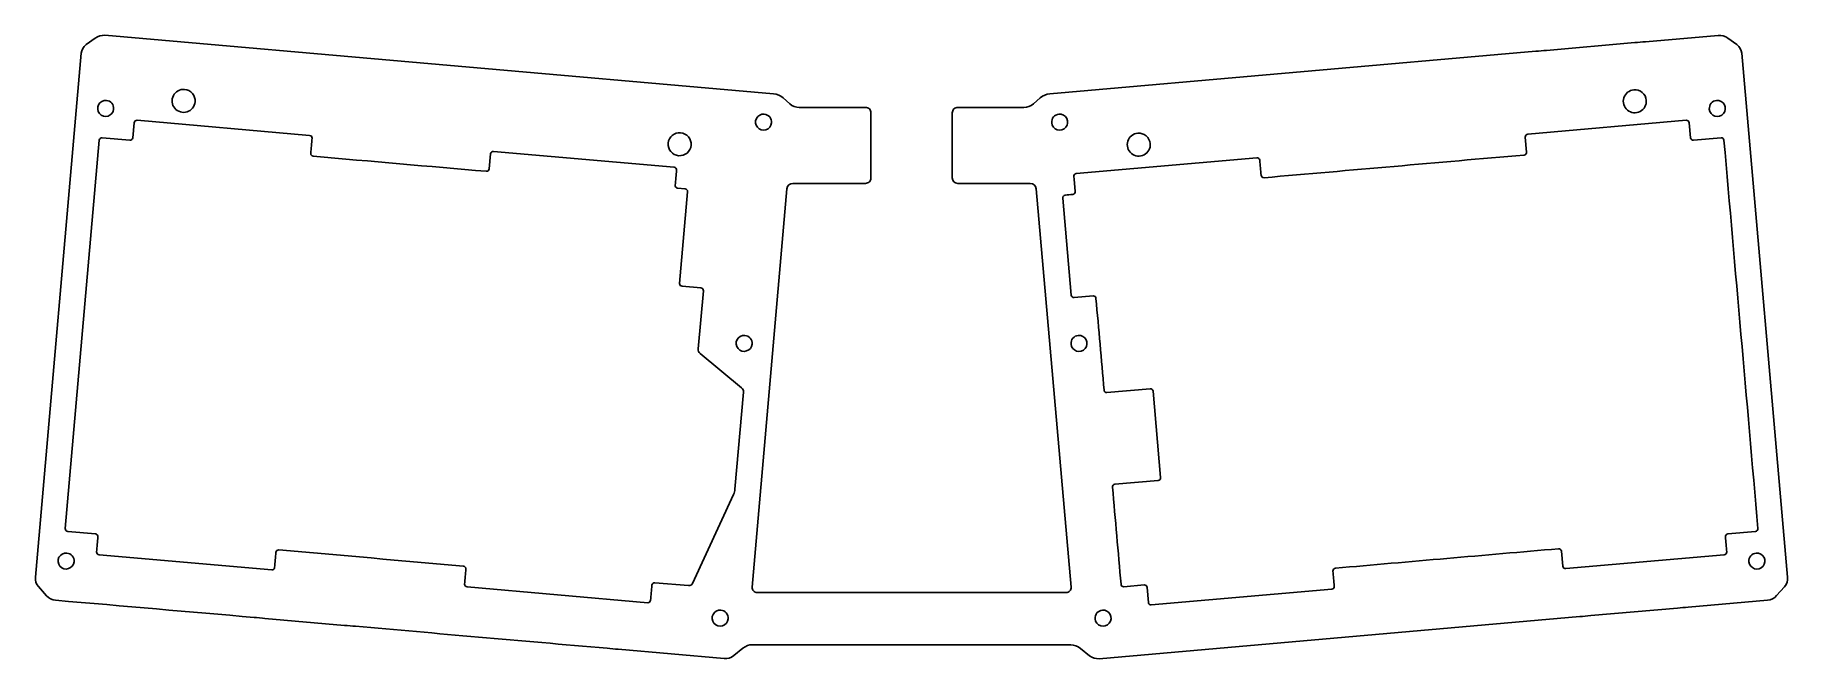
# Model space of a CAD drawing. Extents: x 362 to 704, y -91 to 31.
import ezdxf

# ---------------------------------------------------------------- set-up
doc = ezdxf.new("R2010")
doc.units = 0
doc.layers.add('Layer_1', color=7, linetype='CONTINUOUS')

msp = doc.modelspace()

# ---------------------------------------------------------------- linework, layer by layer
at = {"layer": 'Layer_1', "color": 2}
for p, q in [((375.550986, 30.938712), (506.165162, 19.508482)), ((676.482695, 29.691031), (690.675582, 30.932958)), ((361.95022, -75.005071), (370.910556, 27.445901)), ((371.85988, 29.121044), (373.639571, 30.41014)), ((560.101985, 19.507713), (655.053334, 27.815833)), ((657.161936, 28.000342), (674.374092, 29.506522)), ((692.583992, 30.40025), (694.336987, 29.117562)), ((695.283335, 27.438302), (704.246003, -75.005459)), ((375.823596, 18.215911), (375.823596, 18.215911)), ((391.099838, 20.368376), (391.099838, 20.368376)), ((508.012386, 18.71526), (509.328311, 17.551963)), ((556.908112, 17.546044), (558.250701, 18.719122)), ((674.199839, 20.284612), (674.199839, 20.284612)), ((690.371146, 18.210624), (690.371146, 18.210624)), ((381.247269, 13.847019), (380.991313, 10.914658)), ((415.530915, 11.380817), (381.820439, 14.328094)), ((504.33256, 15.528321), (504.33256, 15.528321)), ((511.179567, 16.851014), (524.121694, 16.851155)), ((525.17996, 15.792832), (525.179107, 3.052757)), ((541.072807, 3.057924), (541.072611, 15.792205)), ((542.130923, 16.85048), (555.052797, 16.849763)), ((561.90204, 15.526521), (561.90204, 15.526521)), ((684.43239, 14.329748), (653.466435, 11.620578)), ((685.262389, 10.91436), (685.005667, 13.848712)), ((374.439849, 10.425605), (367.798287, -65.487798)), ((380.416566, 10.433901), (375.013126, 10.906641)), ((380.418146, 10.433612), (380.416566, 10.433901)), ((488.002815, 11.890464), (488.002815, 11.890464)), ((577.296863, 11.8067), (577.296863, 11.8067)), ((652.985399, 11.047301), (653.242292, 8.110998)), ((691.233268, 10.905553), (685.835666, 10.433324)), ((450.869419, 7.757877), (450.613888, 4.837144)), ((486.716416, 5.152863), (451.442696, 8.238914)), ((600.561736, 6.992087), (565.289969, 3.906207)), ((488.880912, 0.9443), (487.419435, 1.072163)), ((487.793804, -17.55295), (489.361948, 0.371023)), ((508.775958, 0.945269), (501.961414, -76.945385)), ((524.120701, 1.994755), (509.926537, 1.999239)), ((556.305812, 1.998567), (542.131161, 1.999518)), ((564.270676, -76.943508), (557.456385, 0.944194)), ((564.808905, 3.332869), (564.808838, 3.332862)), ((564.808838, 3.332862), (564.854598, 2.805694)), ((564.808933, 3.33293), (564.808905, 3.332869)), ((564.854598, 2.805694), (565.065361, 0.396666)), ((562.641679, -0.876125), (564.302256, -19.856613)), ((491.96607, -18.449167), (488.27484, -18.126227)), ((491.440806, -30.373172), (492.446518, -19.022393)), ((564.875533, -20.337649), (568.56482, -20.014878)), ((500.548487, -27.723866), (500.548487, -27.723866)), ((565.686113, -27.725666), (565.686113, -27.725666)), ((499.914722, -37.966006), (491.801428, -31.238054)), ((498.615526, -57.809474), (500.275933, -38.830938)), ((571.279518, -38.900924), (579.714348, -38.162971)), ((580.287625, -38.644008), (581.763166, -55.509524)), ((581.28213, -56.082801), (572.8473, -56.820753)), ((490.304418, -76.202895), (498.347233, -58.816894)), ((368.279323, -66.061075), (373.682763, -66.533815)), ((692.571341, -66.534228), (697.965058, -66.062339)), ((368.081253, -70.279548), (368.081253, -70.279548)), ((374.390946, -70.609185), (408.121197, -73.566222)), ((660.068428, -69.918863), (660.3243, -72.843491)), ((660.897577, -73.324527), (691.863532, -70.615357)), ((698.113489, -70.284835), (698.113489, -70.284835)), ((364.131889, -78.623274), (362.56024, -76.851179)), ((446.288549, -76.905483), (481.560317, -79.991363)), ((482.966251, -76.092783), (489.554892, -76.639401)), ((502.927507, -77.999666), (563.304638, -77.998488)), ((564.270734, -76.944165), (564.270676, -76.943508)), ((574.600118, -76.855553), (578.532606, -76.511505)), ((579.105883, -76.992541), (579.362606, -79.926902)), ((579.935883, -80.407938), (615.209603, -77.321888)), ((703.638262, -76.85355), (702.098186, -78.600022)), ((495.84921, -81.436897), (495.84921, -81.436897)), ((570.38539, -81.438697), (570.38539, -81.438697)), ((682.716934, -81.031753), (665.768666, -82.517546)), ((700.343919, -79.486229), (684.825509, -80.846925)), ((422.364266, -84.41285), (406.783912, -83.047983)), ((663.660087, -82.702324), (569.761918, -90.928994)), ((500.156063, -88.876312), (498.363217, -90.338935)), ((564.201082, -88.244206), (502.034447, -88.207927)), ((567.88331, -90.357611), (566.08373, -88.90858)), ((496.488952, -90.914659), (475.784366, -89.082661))]:
    msp.add_line(p, q, dxfattribs=at)
for points in [[(373.639571, 30.41014), (374.192368, 30.810551), (374.871005, 30.998218), (375.550986, 30.938712)], [(690.675582, 30.932958), (691.355246, 30.992429), (692.033389, 30.803134), (692.583992, 30.40025)], [(370.910556, 27.445901), (370.969122, 28.115522), (371.315505, 28.726737), (371.85988, 29.121044)], [(655.053334, 27.815833), (655.756201, 27.877333), (656.459069, 27.938836), (657.161936, 28.000342)], [(674.374092, 29.506522), (675.076959, 29.568026), (675.779827, 29.629529), (676.482695, 29.691031)], [(694.336987, 29.117562), (694.879766, 28.720407), (695.224715, 28.108306), (695.283335, 27.438302)], [(374.299025, 17.379502), (374.006746, 16.818039), (374.081464, 16.135796), (374.488338, 15.650902)], [(375.823596, 18.215911), (375.193022, 18.271079), (374.591305, 17.940966), (374.299025, 17.379502)], [(377.246243, 16.520467), (377.321574, 17.381504), (376.684633, 18.14058), (375.823596, 18.215911)], [(388.907964, 19.165873), (388.487754, 18.358657), (388.595175, 17.377797), (389.180138, 16.680666)], [(391.099838, 20.368376), (390.193261, 20.447691), (389.328173, 19.973088), (388.907964, 19.165873)], [(392.627338, 19.57321), (392.243763, 20.030337), (391.694305, 20.316367), (391.099838, 20.368376)], [(391.580326, 15.981075), (392.448247, 16.254729), (393.065861, 17.024261), (393.145176, 17.930838)], [(393.145176, 17.930838), (393.197185, 18.525304), (393.010913, 19.116083), (392.627338, 19.57321)], [(506.165162, 19.508482), (506.849921, 19.448557), (507.497391, 19.170525), (508.012386, 18.71526)], [(509.328311, 17.551963), (509.839226, 17.100303), (510.497636, 16.851007), (511.179567, 16.851014)], [(555.052797, 16.849763), (555.735112, 16.849722), (556.394294, 17.097107), (556.908112, 17.546044)], [(558.250701, 18.719122), (558.768583, 19.17161), (559.416891, 19.44777), (560.101985, 19.507713)], [(672.250076, 18.719762), (671.976422, 17.851841), (672.252536, 16.904537), (672.949667, 16.319574)], [(674.199839, 20.284612), (673.293262, 20.205297), (672.523731, 19.587683), (672.250076, 18.719762)], [(675.842212, 19.766774), (675.385084, 20.150349), (674.794305, 20.336621), (674.199839, 20.284612)], [(675.434874, 16.0474), (676.242089, 16.467609), (676.716693, 17.332697), (676.637378, 18.239274)], [(676.637378, 18.239274), (676.585369, 18.833741), (676.299339, 19.383199), (675.842212, 19.766774)], [(688.948499, 16.51518), (688.912324, 16.928664), (689.041887, 17.339584), (689.308685, 17.657541)], [(689.308685, 17.657541), (689.575483, 17.975499), (689.957661, 18.174449), (690.371146, 18.210624)], [(690.371146, 18.210624), (691.001721, 18.265792), (691.603438, 17.935679), (691.895717, 17.374215)], [(691.895717, 17.374215), (692.187996, 16.812752), (692.113278, 16.130509), (691.706404, 15.645615)], [(374.488338, 15.650902), (374.895212, 15.166009), (375.554115, 14.973956), (376.157803, 15.164298)], [(376.157803, 15.164298), (376.76149, 15.35464), (377.191075, 15.889892), (377.246243, 16.520467)], [(381.43421, 14.206276), (381.326717, 14.116055), (381.259472, 13.986824), (381.247269, 13.847019)], [(381.820439, 14.328094), (381.680635, 14.340318), (381.541702, 14.296498), (381.43421, 14.206276)], [(389.180138, 16.680666), (389.7651, 15.983535), (390.712405, 15.707421), (391.580326, 15.981075)], [(502.807989, 14.691912), (502.51571, 14.130449), (502.590428, 13.448206), (502.997302, 12.963313)], [(504.33256, 15.528321), (503.701986, 15.583489), (503.100269, 15.253376), (502.807989, 14.691912)], [(505.395022, 14.975239), (505.128224, 15.293196), (504.746045, 15.492146), (504.33256, 15.528321)], [(504.666767, 12.476708), (505.270454, 12.66705), (505.700039, 13.202302), (505.755207, 13.832877)], [(505.755207, 13.832877), (505.791382, 14.246361), (505.66182, 14.657281), (505.395022, 14.975239)], [(524.121694, 16.851155), (524.402375, 16.851159), (524.67156, 16.739657), (524.870025, 16.54118)], [(524.870025, 16.54118), (525.068491, 16.342703), (525.179979, 16.073512), (525.17996, 15.792832)], [(541.072611, 15.792205), (541.072606, 16.072885), (541.184106, 16.34207), (541.38258, 16.540537)], [(541.38258, 16.540537), (541.581055, 16.739004), (541.850243, 16.850495), (542.130923, 16.85048)], [(560.479393, 13.831077), (560.443218, 14.244561), (560.57278, 14.655481), (560.839578, 14.973439)], [(561.567833, 12.474908), (560.964146, 12.66525), (560.534561, 13.200502), (560.479393, 13.831077)], [(560.839578, 14.973439), (561.106376, 15.291396), (561.488555, 15.490346), (561.90204, 15.526521)], [(561.90204, 15.526521), (562.532614, 15.581689), (563.134331, 15.251576), (563.426611, 14.690112)], [(563.426611, 14.690112), (563.71889, 14.128649), (563.644172, 13.446406), (563.237298, 12.961513)], [(672.949667, 16.319574), (673.646799, 15.734612), (674.627659, 15.62719), (675.434874, 16.0474)], [(684.818655, 14.20796), (684.711145, 14.298172), (684.572201, 14.341981), (684.43239, 14.329748)], [(685.005667, 13.848712), (684.993436, 13.988523), (684.926166, 14.117748), (684.818655, 14.20796)], [(690.03694, 15.159011), (689.433252, 15.349353), (689.003667, 15.884605), (688.948499, 16.51518)], [(691.706404, 15.645615), (691.29953, 15.160722), (690.640627, 14.968669), (690.03694, 15.159011)], [(374.626861, 10.784853), (374.51935, 10.694641), (374.45208, 10.565416), (374.439849, 10.425605)], [(375.013126, 10.906641), (374.873315, 10.918874), (374.734371, 10.875065), (374.626861, 10.784853)], [(380.804373, 10.555411), (380.696879, 10.465194), (380.557947, 10.421381), (380.418146, 10.433612)], [(380.991313, 10.914658), (380.979112, 10.774855), (380.911866, 10.645627), (380.804373, 10.555411)], [(416.012024, 10.807565), (416.037426, 11.098709), (415.822055, 11.355366), (415.530915, 11.380817)], [(415.757123, 7.871086), (415.842187, 8.849907), (415.92739, 9.828716), (416.012024, 10.807565)], [(488.002815, 11.890464), (486.764903, 11.998768), (485.673579, 11.083039), (485.565276, 9.845127)], [(489.530314, 11.095298), (489.146739, 11.552426), (488.597281, 11.838455), (488.002815, 11.890464)], [(490.048152, 9.452926), (490.100161, 10.047392), (489.913889, 10.638171), (489.530314, 11.095298)], [(502.997302, 12.963313), (503.404176, 12.478419), (504.063079, 12.286366), (504.666767, 12.476708)], [(563.237298, 12.961513), (562.830424, 12.476619), (562.171521, 12.284566), (561.567833, 12.474908)], [(577.296863, 11.8067), (576.390286, 11.727385), (575.620754, 11.109771), (575.3471, 10.24185)], [(578.939235, 11.288862), (578.482108, 11.672437), (577.891329, 11.858709), (577.296863, 11.8067)], [(579.734401, 9.761363), (579.682392, 10.355829), (579.396362, 10.905287), (578.939235, 11.288862)], [(653.107186, 11.433566), (653.016975, 11.326056), (652.973166, 11.187112), (652.985399, 11.047301)], [(653.466435, 11.620578), (653.326624, 11.608347), (653.197398, 11.541077), (653.107186, 11.433566)], [(685.449401, 10.555112), (685.34189, 10.645324), (685.27462, 10.77455), (685.262389, 10.91436)], [(685.835666, 10.433324), (685.695855, 10.421092), (685.556911, 10.4649), (685.449401, 10.555112)], [(691.806564, 10.424519), (691.781083, 10.715656), (691.524406, 10.931025), (691.233268, 10.905553)], [(698.446134, -65.489059), (696.234361, -40.185429), (694.021517, -14.88103), (691.806564, 10.424519)], [(416.238436, 7.297986), (415.947288, 7.323348), (415.731821, 7.579934), (415.757123, 7.871086)], [(450.040518, 4.355042), (438.771644, 5.318455), (427.505718, 6.316142), (416.238436, 7.297986)], [(451.056431, 8.117126), (450.94892, 8.026914), (450.88165, 7.897688), (450.869419, 7.757877)], [(451.442696, 8.238914), (451.302885, 8.251146), (451.163941, 8.207338), (451.056431, 8.117126)], [(485.565276, 9.845127), (485.456973, 8.607215), (486.372702, 7.515891), (487.610614, 7.407588)], [(487.610614, 7.407588), (488.848526, 7.299285), (489.939849, 8.215014), (490.048152, 9.452926)], [(575.3471, 10.24185), (575.073446, 9.37393), (575.34956, 8.426625), (576.046691, 7.841662)], [(576.046691, 7.841662), (576.743822, 7.2567), (577.724682, 7.149278), (578.531898, 7.569488)], [(578.531898, 7.569488), (579.339113, 7.989698), (579.813716, 8.854786), (579.734401, 9.761363)], [(601.134943, 6.511044), (601.109542, 6.802188), (600.852874, 7.017558), (600.561736, 6.992087)], [(652.761253, 7.537751), (635.828382, 6.05715), (618.89548, 4.576887), (601.962681, 3.095459)], [(653.242292, 8.110998), (653.267763, 7.81986), (653.052393, 7.563202), (652.761253, 7.537751)], [(450.613888, 4.837144), (450.588417, 4.546006), (450.331707, 4.330149), (450.040518, 4.355042)], [(487.197382, 4.579592), (487.222923, 4.870724), (487.007554, 5.127392), (486.716416, 5.152863)], [(486.938667, 1.645416), (487.024809, 2.62348), (487.110812, 3.601566), (487.197382, 4.579592)], [(564.93072, 3.719195), (564.840508, 3.611685), (564.7967, 3.472741), (564.808933, 3.33293)], [(565.289969, 3.906207), (565.150158, 3.893976), (565.020932, 3.826706), (564.93072, 3.719195)], [(601.389673, 3.576519), (601.304667, 4.554682), (601.219521, 5.532844), (601.134943, 6.511044)], [(601.962681, 3.095459), (601.671543, 3.069988), (601.414975, 3.285366), (601.389673, 3.576519)], [(487.419435, 1.072163), (487.128297, 1.097634), (486.913027, 1.354292), (486.938667, 1.645416)], [(489.240161, 0.757288), (489.149949, 0.864799), (489.020723, 0.932069), (488.880912, 0.9443)], [(489.361948, 0.371023), (489.374181, 0.510834), (489.330372, 0.649778), (489.240161, 0.757288)], [(509.926537, 1.999239), (509.327728, 1.999431), (508.828149, 1.541799), (508.775958, 0.945269)], [(524.869063, 2.304514), (524.670565, 2.106092), (524.401365, 1.994666), (524.120701, 1.994755)], [(525.179107, 3.052757), (525.179089, 2.772093), (525.06756, 2.502935), (524.869063, 2.304514)], [(542.131161, 1.999518), (541.546643, 1.999556), (541.072816, 2.473407), (541.072807, 3.057924)], [(557.456385, 0.944194), (557.404189, 1.540781), (556.904678, 1.998527), (556.305812, 1.998567)], [(565.065361, 0.396666), (565.090832, 0.105528), (564.875447, -0.15096), (564.584284, -0.176142)], [(563.122729, -0.303008), (562.831576, -0.32831), (562.616208, -0.584987), (562.641679, -0.876125)], [(564.584284, -0.176142), (564.097081, -0.218265), (563.609878, -0.260388), (563.122729, -0.303008)], [(487.915591, -17.939215), (487.825379, -17.831705), (487.781571, -17.692761), (487.793804, -17.55295)], [(488.27484, -18.126227), (488.135029, -18.113996), (488.005803, -18.046725), (487.915591, -17.939215)], [(492.325106, -18.636197), (492.234989, -18.528678), (492.105826, -18.461395), (491.96607, -18.449167)], [(492.446518, -19.022393), (492.458901, -18.88265), (492.415223, -18.743716), (492.325106, -18.636197)], [(564.302256, -19.856613), (564.314487, -19.996423), (564.381757, -20.125649), (564.489268, -20.215861)], [(564.489268, -20.215861), (564.596778, -20.306073), (564.735722, -20.349881), (564.875533, -20.337649)], [(568.56482, -20.014878), (568.855958, -19.989407), (569.112626, -20.204776), (569.138097, -20.495914)], [(569.138097, -20.495914), (569.660802, -26.470573), (570.183527, -32.44523), (570.706241, -38.419887)], [(491.801428, -31.238054), (491.54638, -31.026551), (491.411561, -30.703214), (491.440806, -30.373172)], [(499.023916, -28.560274), (498.731637, -29.121738), (498.806355, -29.803981), (499.213229, -30.288874)], [(500.548487, -27.723866), (499.917913, -27.668698), (499.316196, -27.998811), (499.023916, -28.560274)], [(499.213229, -30.288874), (499.620103, -30.773768), (500.279006, -30.965821), (500.882694, -30.775479)], [(501.610949, -28.276948), (501.344151, -27.958991), (500.961972, -27.760041), (500.548487, -27.723866)], [(500.882694, -30.775479), (501.486381, -30.585137), (501.915966, -30.049885), (501.971134, -29.41931)], [(501.971134, -29.41931), (502.007309, -29.005825), (501.877747, -28.594906), (501.610949, -28.276948)], [(564.263466, -29.42111), (564.227291, -29.007625), (564.356853, -28.596706), (564.623651, -28.278748)], [(565.351906, -30.777279), (564.748219, -30.586937), (564.318634, -30.051685), (564.263466, -29.42111)], [(564.623651, -28.278748), (564.890449, -27.960791), (565.272628, -27.761841), (565.686113, -27.725666)], [(567.021371, -30.290674), (566.614497, -30.775568), (565.955594, -30.967621), (565.351906, -30.777279)], [(565.686113, -27.725666), (566.316687, -27.670498), (566.918404, -28.000611), (567.210684, -28.562074)], [(567.210684, -28.562074), (567.502963, -29.123538), (567.428245, -29.805781), (567.021371, -30.290674)], [(500.275933, -38.830938), (500.304816, -38.500813), (500.169811, -38.17754), (499.914722, -37.966006)], [(570.706241, -38.419887), (570.731713, -38.711025), (570.98838, -38.926395), (571.279518, -38.900924)], [(579.714348, -38.162971), (579.854159, -38.150739), (579.993103, -38.194547), (580.100613, -38.284759)], [(580.100613, -38.284759), (580.208124, -38.374971), (580.275394, -38.504197), (580.287625, -38.644008)], [(498.347233, -58.816894), (498.494235, -58.499124), (498.585011, -58.158266), (498.615526, -57.809474)], [(572.8473, -56.820753), (572.556162, -56.846224), (572.340793, -57.102891), (572.366264, -57.394029)], [(572.366264, -57.394029), (572.91979, -63.720862), (573.473306, -70.047695), (574.026841, -76.374517)], [(581.641379, -55.895789), (581.551167, -56.0033), (581.421941, -56.07057), (581.28213, -56.082801)], [(581.763166, -55.509524), (581.775399, -55.649335), (581.731591, -55.788279), (581.641379, -55.895789)], [(367.798287, -65.487798), (367.786054, -65.627609), (367.829863, -65.766553), (367.920075, -65.874063)], [(367.920075, -65.874063), (368.010287, -65.981574), (368.139512, -66.048844), (368.279323, -66.061075)], [(373.682763, -66.533815), (373.973901, -66.559286), (374.18937, -66.815962), (374.164068, -67.107115)], [(374.164068, -67.107115), (374.079232, -68.083335), (373.994256, -69.059554), (373.909848, -70.035812)], [(692.089917, -67.107538), (692.064654, -66.816382), (692.280203, -66.559699), (692.571341, -66.534228)], [(692.344647, -70.042074), (692.259292, -69.063931), (692.174316, -68.085765), (692.089917, -67.107538)], [(697.965058, -66.062339), (698.256196, -66.036867), (698.471585, -65.780198), (698.446134, -65.489059)], [(366.556682, -71.115956), (366.264403, -71.67742), (366.339121, -72.359663), (366.745995, -72.844556)], [(368.081253, -70.279548), (367.450678, -70.22438), (366.848961, -70.554493), (366.556682, -71.115956)], [(369.5039, -71.974992), (369.579231, -71.113955), (368.94229, -70.354879), (368.081253, -70.279548)], [(373.909848, -70.035812), (373.884446, -70.326956), (374.099812, -70.583664), (374.390946, -70.609185)], [(408.694545, -73.085283), (408.780349, -72.107179), (408.866521, -71.129118), (408.953261, -70.151096)], [(408.953261, -70.151096), (408.978942, -69.859976), (409.235783, -69.644682), (409.526916, -69.670213)], [(409.526916, -69.670213), (421.544628, -70.724638), (433.563589, -71.765119), (445.579933, -72.835184)], [(615.912829, -73.245044), (630.44001, -71.973076), (644.966166, -70.689052), (659.495099, -69.437108)], [(659.495099, -69.437108), (659.786271, -69.412026), (660.042957, -69.627725), (660.068428, -69.918863)], [(691.863532, -70.615357), (692.15467, -70.589886), (692.370049, -70.333218), (692.344647, -70.042074)], [(696.690842, -71.980279), (696.654667, -71.566794), (696.78423, -71.155875), (697.051028, -70.837917)], [(697.051028, -70.837917), (697.317826, -70.51996), (697.700005, -70.32101), (698.113489, -70.284835)], [(698.113489, -70.284835), (698.744064, -70.229667), (699.345781, -70.55978), (699.63806, -71.121243)], [(699.63806, -71.121243), (699.930339, -71.682707), (699.855622, -72.36495), (699.448748, -72.849843)], [(362.56024, -76.851179), (362.111959, -76.345722), (361.891355, -75.678108), (361.95022, -75.005071)], [(366.745995, -72.844556), (367.152869, -73.32945), (367.811772, -73.521503), (368.415459, -73.331161)], [(368.415459, -73.331161), (369.019147, -73.140819), (369.448732, -72.605567), (369.5039, -71.974992)], [(408.121197, -73.566222), (408.41233, -73.591743), (408.669014, -73.376415), (408.694545, -73.085283)], [(445.579933, -72.835184), (445.871031, -72.861114), (446.086455, -73.118188), (446.061153, -73.40934)], [(446.061153, -73.40934), (445.976487, -74.383619), (445.891681, -75.357885), (445.807444, -76.3322)], [(615.432184, -73.818326), (615.406504, -73.527207), (615.621692, -73.270535), (615.912829, -73.245044)], [(615.690559, -76.748618), (615.60488, -75.771819), (615.51882, -74.795042), (615.432184, -73.818326)], [(660.3243, -72.843491), (660.336531, -72.983302), (660.403801, -73.112528), (660.511312, -73.20274)], [(660.511312, -73.20274), (660.618822, -73.292952), (660.757766, -73.33676), (660.897577, -73.324527)], [(697.779283, -73.336448), (697.175596, -73.146106), (696.746011, -72.610854), (696.690842, -71.980279)], [(699.448748, -72.849843), (699.041874, -73.334737), (698.38297, -73.52679), (697.779283, -73.336448)], [(704.246003, -75.005459), (704.304903, -75.678705), (704.085246, -76.346664), (703.638262, -76.85355)], [(365.888605, -79.505273), (365.306226, -79.455441), (364.519718, -79.060577), (364.131889, -78.623274)], [(445.807444, -76.3322), (445.782042, -76.623344), (445.997412, -76.880012), (446.288549, -76.905483)], [(482.133673, -79.510334), (482.219477, -78.53223), (482.305649, -77.554169), (482.392389, -76.576147)], [(482.392389, -76.576147), (482.41807, -76.285027), (482.674999, -76.068617), (482.966251, -76.092783)], [(489.554892, -76.639401), (489.871596, -76.665679), (490.170988, -76.49132), (490.304418, -76.202895)], [(501.961414, -76.945385), (501.937718, -77.216246), (502.028819, -77.484613), (502.212511, -77.685073)], [(502.212511, -77.685073), (502.396203, -77.885533), (502.655612, -77.999671), (502.927507, -77.999666)], [(563.304638, -77.998488), (563.576538, -77.998483), (563.835948, -77.884337), (564.019639, -77.68387)], [(564.019639, -77.68387), (564.203331, -77.483403), (564.29443, -77.215031), (564.270734, -76.944165)], [(574.026841, -76.374517), (574.052313, -76.665655), (574.30898, -76.881024), (574.600118, -76.855553)], [(578.532606, -76.511505), (578.672417, -76.499272), (578.811361, -76.54308), (578.918871, -76.633292)], [(578.918871, -76.633292), (579.026382, -76.723504), (579.093652, -76.85273), (579.105883, -76.992541)], [(615.209603, -77.321888), (615.500741, -77.296416), (615.7161, -77.03975), (615.690559, -76.748618)], [(702.098186, -78.600022), (701.648826, -79.109605), (701.020734, -79.426899), (700.343919, -79.486229)], [(404.675306, -82.863468), (392.133497, -81.767458), (379.393422, -80.660868), (365.888605, -79.505273)], [(481.560317, -79.991363), (481.851455, -80.016834), (482.108142, -79.801466), (482.133673, -79.510334)], [(495.84921, -81.436897), (495.218635, -81.381729), (494.616918, -81.711842), (494.324639, -82.273306)], [(496.911671, -81.989979), (496.644873, -81.672022), (496.262694, -81.473072), (495.84921, -81.436897)], [(497.271856, -83.132341), (497.308032, -82.718857), (497.178469, -82.307937), (496.911671, -81.989979)], [(568.962744, -83.134141), (568.926568, -82.720657), (569.056131, -82.309737), (569.322929, -81.991779)], [(569.322929, -81.991779), (569.589727, -81.673822), (569.971906, -81.474872), (570.38539, -81.438697)], [(570.38539, -81.438697), (571.015965, -81.383529), (571.617682, -81.713642), (571.909961, -82.275106)], [(579.362606, -79.926902), (579.374837, -80.066713), (579.442107, -80.195939), (579.549618, -80.286151)], [(579.549618, -80.286151), (579.657128, -80.376363), (579.796072, -80.420171), (579.935883, -80.407938)], [(684.825509, -80.846925), (684.122651, -80.908539), (683.419793, -80.970148), (682.716934, -81.031753)], [(406.783912, -83.047983), (406.20164, -82.996967), (405.257587, -82.914353), (404.675306, -82.863468)], [(424.472841, -84.597709), (423.890573, -84.546622), (422.946538, -84.463865), (422.364266, -84.41285)], [(473.675777, -88.897994), (456.355153, -87.396382), (440.341721, -85.989982), (424.472841, -84.597709)], [(494.324639, -82.273306), (494.032359, -82.834769), (494.107077, -83.517012), (494.513951, -84.001906)], [(494.513951, -84.001906), (494.920825, -84.486799), (495.579729, -84.678852), (496.183416, -84.48851)], [(496.183416, -84.48851), (496.787103, -84.298168), (497.216688, -83.762916), (497.271856, -83.132341)], [(570.051184, -84.49031), (569.447497, -84.299968), (569.017912, -83.764716), (568.962744, -83.134141)], [(571.720649, -84.003706), (571.313775, -84.488599), (570.654871, -84.680652), (570.051184, -84.49031)], [(571.909961, -82.275106), (572.202241, -82.836569), (572.127523, -83.518812), (571.720649, -84.003706)], [(665.768666, -82.517546), (665.065807, -82.57915), (664.362948, -82.640743), (663.660087, -82.702324)], [(475.784366, -89.082661), (475.20214, -89.031139), (474.258093, -88.948474), (473.675777, -88.897994)], [(502.034447, -88.207927), (501.349991, -88.207527), (500.686421, -88.443645), (500.156063, -88.876312)], [(566.08373, -88.90858), (565.550249, -88.479013), (564.886013, -88.244609), (564.201082, -88.244206)], [(498.363217, -90.338935), (497.837425, -90.767878), (497.164876, -90.974467), (496.488952, -90.914659)], [(569.761918, -90.928994), (569.085426, -90.988261), (568.412237, -90.783509), (567.88331, -90.357611)]]:
    msp.add_open_spline(points, degree=3, dxfattribs=at)

doc.saveas('drawing.dxf')
